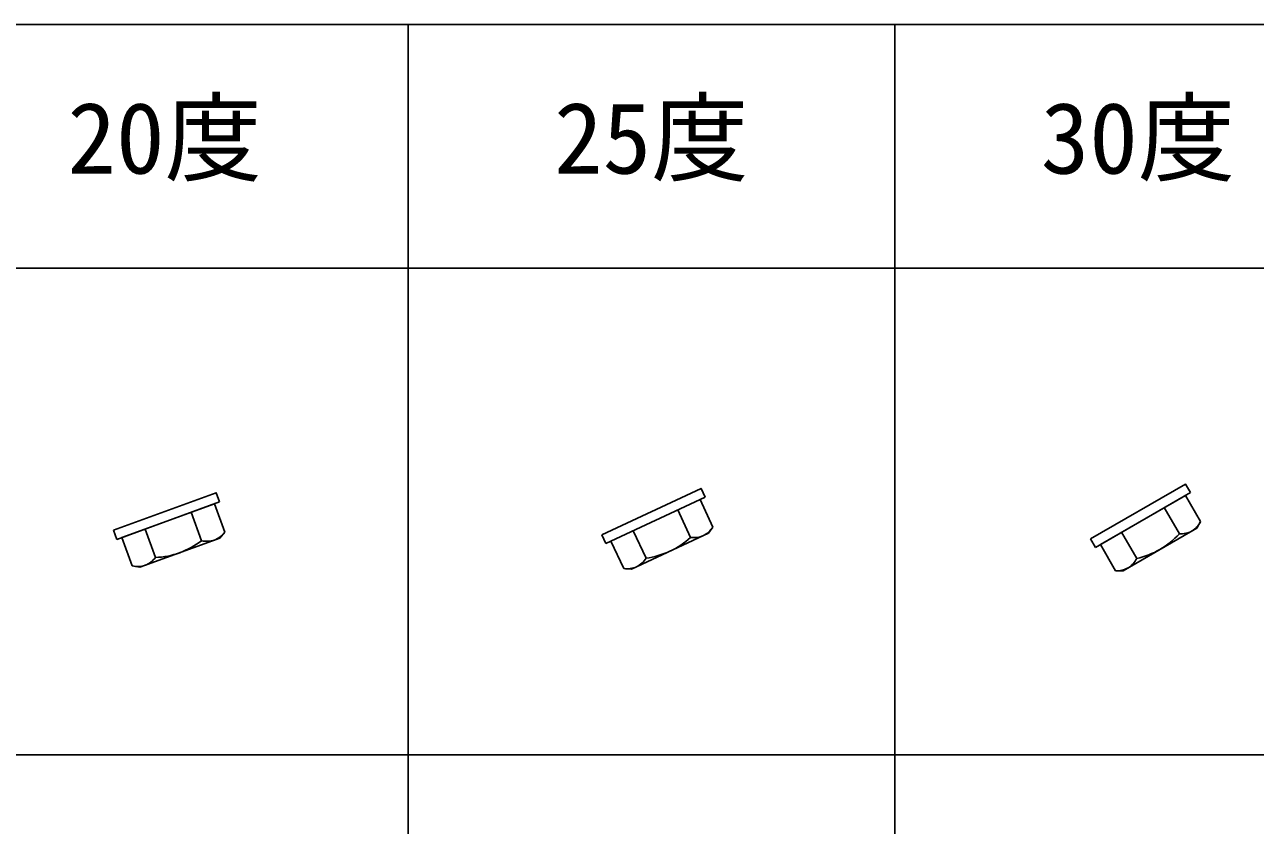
# Model space of a CAD drawing. Units: millimetres, scale not verified. Extents: x -390 to 390, y -260 to 278.
# Drawn here: x -201.5 to -100.4, y 194.2 to 260 of the extents above; entities that cross this region are included whole.
import ezdxf
from ezdxf.enums import TextEntityAlignment as Align

# ---------------------------------------------------------------- set-up
doc = ezdxf.new("R2010")
doc.units = ezdxf.units.MM
doc.header["$LTSCALE"] = 2
for name, color, linetype in [('0-0', 3, 'Continuous'), ('F-0', 4, 'Continuous'), ('F-E', 6, 'Continuous')]:
    doc.layers.add(name, color=color, linetype=linetype)
doc.styles.add('ＭＳ ゴシック', font='')
doc.styles.get('ＭＳ ゴシック').set_extended_font_data('MS Gothic')

msp = doc.modelspace()

# ---------------------------------------------------------------- linework, layer by layer
at = {"layer": '0-0'}
for p, q in [((-193.955, 217.709), (-185.498, 220.787)), ((-193.524, 217.866), (-185.929, 220.631)), ((-185.078, 218.293), (-185.929, 220.631)), ((-153.74, 217.373), (-145.584, 221.177)), ((-153.325, 217.567), (-145.999, 220.983)), ((-144.948, 218.728), (-145.999, 220.983)), ((-113.497, 217.057), (-105.703, 221.557)), ((-113.1, 217.286), (-106.1, 221.328)), ((-104.856, 219.174), (-106.1, 221.328)), ((-186.977, 217.602), (-187.827, 219.939)), ((-146.779, 217.875), (-147.83, 220.129)), ((-106.606, 218.164), (-107.85, 220.318)), ((-190.775, 216.22), (-191.625, 218.557)), ((-145.306, 218.216), (-144.948, 218.728)), ((-105.169, 218.632), (-111.231, 215.132)), ((-105.169, 218.632), (-104.856, 219.174)), ((-193.955, 217.709), (-194.229, 218.461)), ((-192.673, 215.528), (-193.524, 217.866)), ((-185.48, 217.814), (-192.058, 215.42)), ((-185.48, 217.814), (-185.078, 218.293)), ((-153.74, 217.373), (-154.078, 218.098)), ((-152.274, 215.312), (-153.325, 217.567)), ((-145.306, 218.216), (-151.651, 215.258)), ((-150.442, 216.166), (-151.493, 218.421)), ((-113.497, 217.057), (-113.897, 217.75)), ((-110.106, 216.142), (-111.35, 218.297)), ((-111.856, 215.132), (-113.1, 217.286)), ((-192.058, 215.42), (-192.673, 215.528)), ((-151.651, 215.258), (-152.274, 215.312)), ((-111.231, 215.132), (-111.856, 215.132))]:
    msp.add_line(p, q, dxfattribs=at)
for points in [[(-154.078, 218.098), (-145.922, 221.902), (-145.584, 221.177)], [(-113.897, 217.75), (-106.103, 222.25), (-105.703, 221.557)], [(-194.229, 218.461), (-185.771, 221.539), (-185.498, 220.787)]]:
    msp.add_lwpolyline(points, dxfattribs=at)
for centre, radius, start, end in [((-146.648, 219.816), 2.018, 297.025, 327.383), ((-106.644, 220.109), 2.018, 302.025, 332.383), ((-191.308, 223.36), 7.205, 290.641, 306.956), ((-186.544, 219.57), 2.015, 257.59, 288.039), ((-186.676, 219.525), 2.018, 292.025, 322.383), ((-151.596, 223.233), 7.205, 295.641, 311.956), ((-146.519, 219.873), 2.015, 262.59, 293.039), ((-111.872, 223.081), 7.205, 300.641, 316.956), ((-106.522, 220.177), 2.015, 267.59, 298.039), ((-191.157, 223.415), 7.206, 273.045, 289.359), ((-151.45, 223.302), 7.206, 278.045, 294.359), ((-111.733, 223.163), 7.206, 283.045, 299.359), ((-192.241, 217.503), 2.021, 257.642, 287.958), ((-192.371, 217.449), 2.015, 291.965, 322.409), ((-152.14, 217.252), 2.015, 296.965, 327.409), ((-111.892, 217.076), 2.015, 301.965, 332.409), ((-152.014, 217.317), 2.021, 262.642, 292.958), ((-111.773, 217.152), 2.021, 267.642, 297.958)]:
    msp.add_arc(centre, radius, start, end, dxfattribs=at)
at = {"layer": 'F-0'}
for p, q in [((-170, 260), (-170, -260)), ((-130, 260), (-130, -260)), ((-370, 200), (390, 200))]:
    msp.add_line(p, q, dxfattribs=at)
at = {"layer": 'F-E'}
for p, q in [((-390, 260), (390, 260)), ((-390, 240), (390, 240))]:
    msp.add_line(p, q, dxfattribs=at)

# ---------------------------------------------------------------- texts
at = {"layer": 'F-0', "color": 7, "style": 'ＭＳ ゴシック'}
for s, p in [('20度', (-198, 246)), ('25度', (-158, 246)), ('30度', (-118, 246))]:
    msp.add_text(s, height=5.865, dxfattribs=at).set_placement(p, align=Align.BOTTOM_LEFT)

doc.saveas('drawing.dxf')
